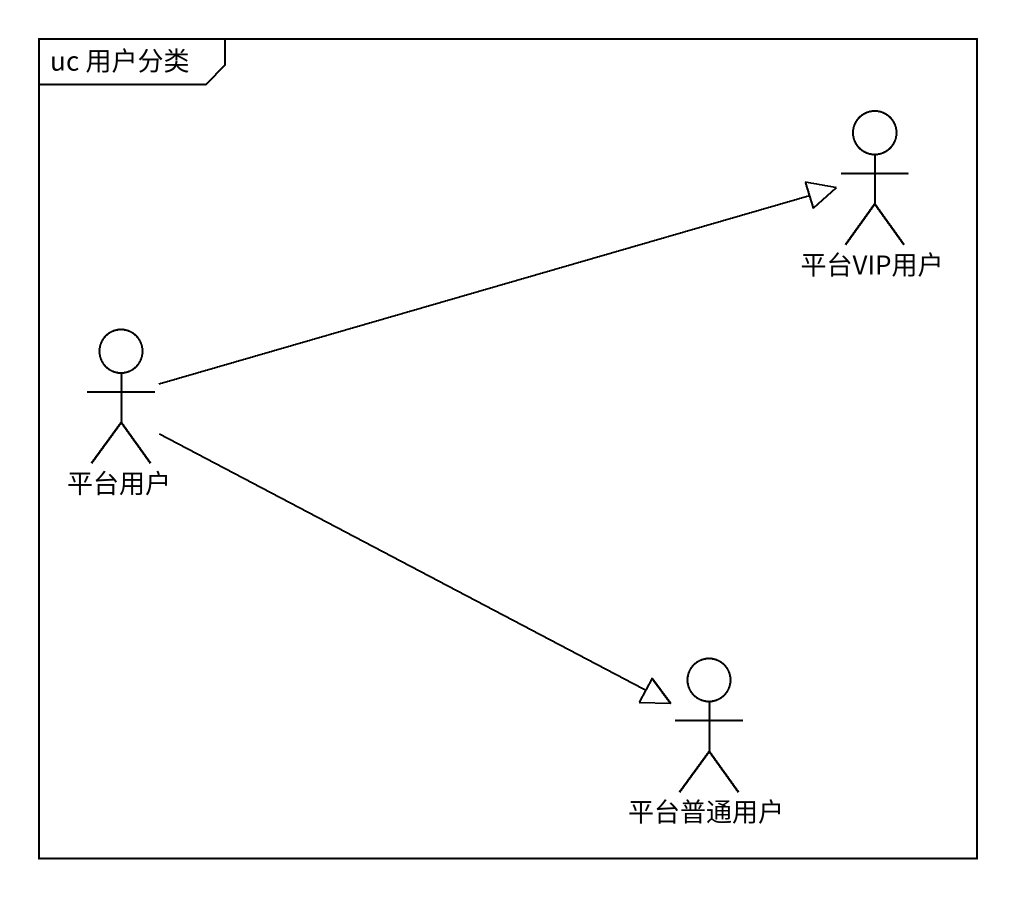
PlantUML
@startuml
mainframe uc 用户分类
actor 平台VIP用户
actor 平台用户
actor 平台普通用户
平台用户 -right-|> 平台VIP用户
平台用户 -right-|> 平台普通用户
@enduml
